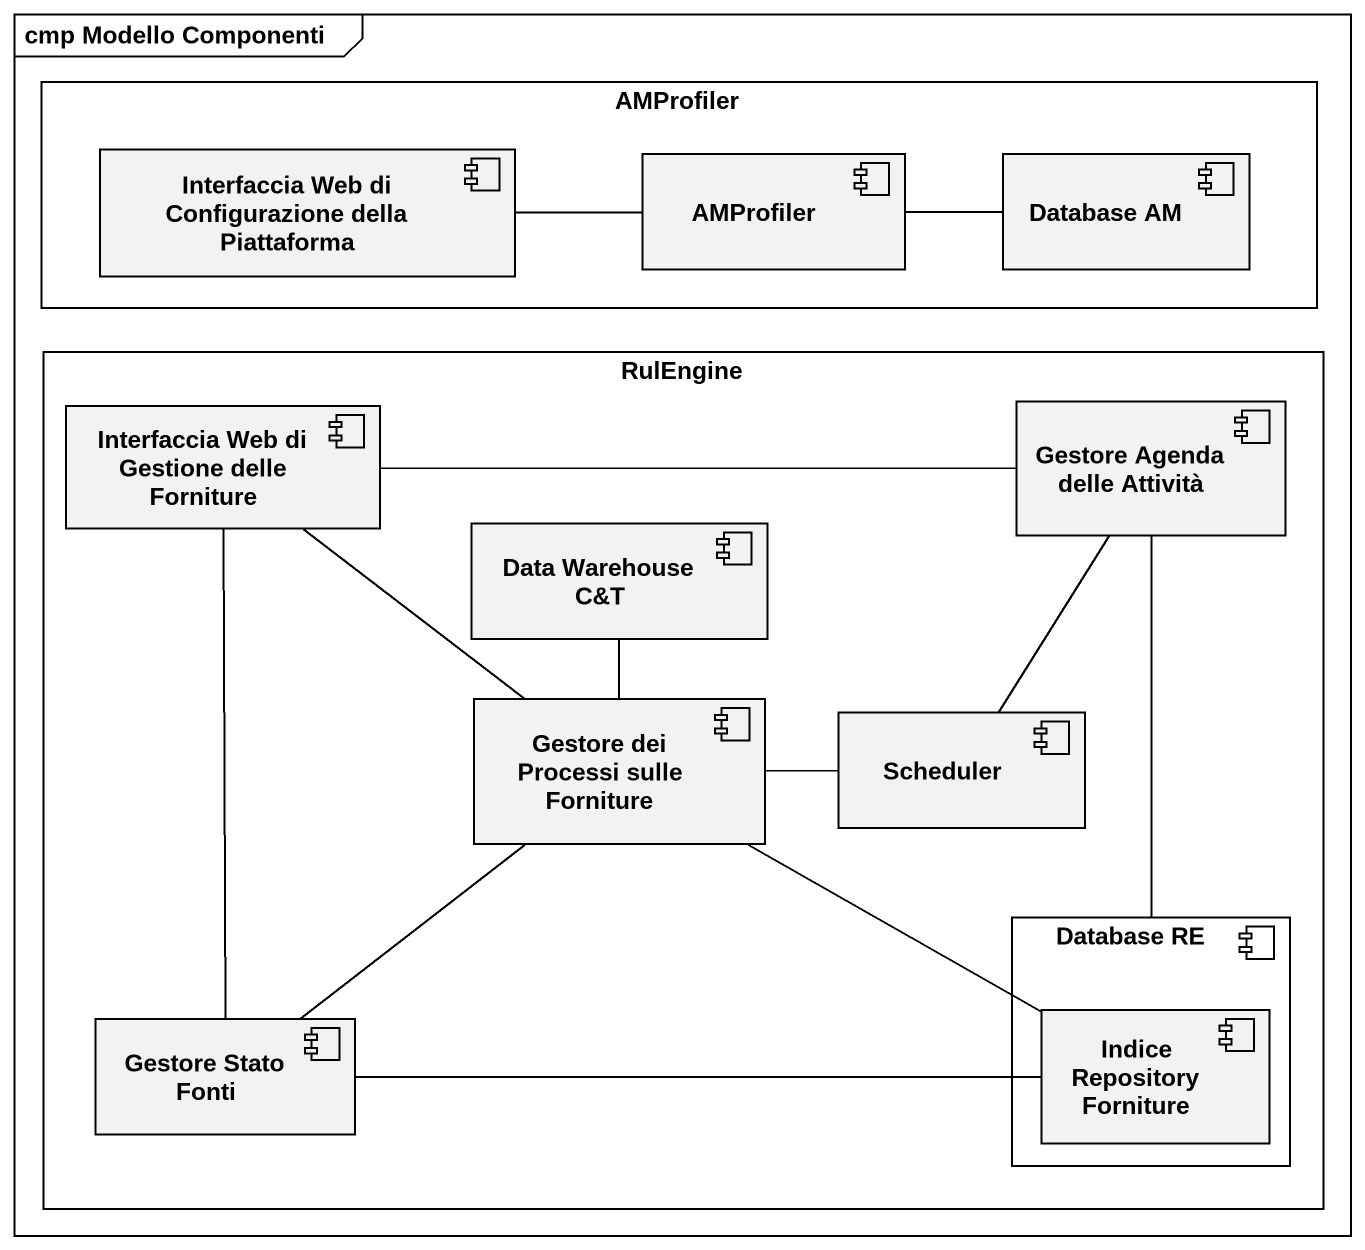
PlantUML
@startuml
mainframe cmp Modello Componenti
rectangle AMProfiler {
  component "Interfaccia Web di Configurazione della Piattaforma" as Interfaccia_Web_di
  component "AMProfiler" as AMProfiler_2
  component "Database AM" as Database_AM
}
rectangle RulEngine {
  component "Interfaccia Web di Gestione delle Forniture" as Interfaccia_Web_di_Gestione
  component "Gestore Agenda delle Attività" as Gestore_Agenda_delle
  component "Data Warehouse C&T" as Data_Warehouse_C_T
  component "Gestore dei Processi sulle Forniture" as Gestore_dei_Processi_sulle
  component Scheduler
  component "Database RE" as Database_RE {
    component "Indice Repository Forniture" as Indice_Repository_Forniture
  }
  component "Gestore Stato Fonti" as Gestore_Stato_Fonti
}
Interfaccia_Web_di -right- AMProfiler_2
AMProfiler_2 -right- Database_AM
Interfaccia_Web_di_Gestione -right- Gestore_Agenda_delle
Interfaccia_Web_di_Gestione -- Gestore_dei_Processi_sulle
Interfaccia_Web_di_Gestione -- Gestore_Stato_Fonti
Gestore_Agenda_delle -- Scheduler
Gestore_Agenda_delle -- Database_RE
Gestore_dei_Processi_sulle -up- Data_Warehouse_C_T
Gestore_dei_Processi_sulle -right- Indice_Repository_Forniture
Scheduler -left- Gestore_dei_Processi_sulle
Gestore_Stato_Fonti -up- Gestore_dei_Processi_sulle
Gestore_Stato_Fonti -right- Indice_Repository_Forniture
@enduml
